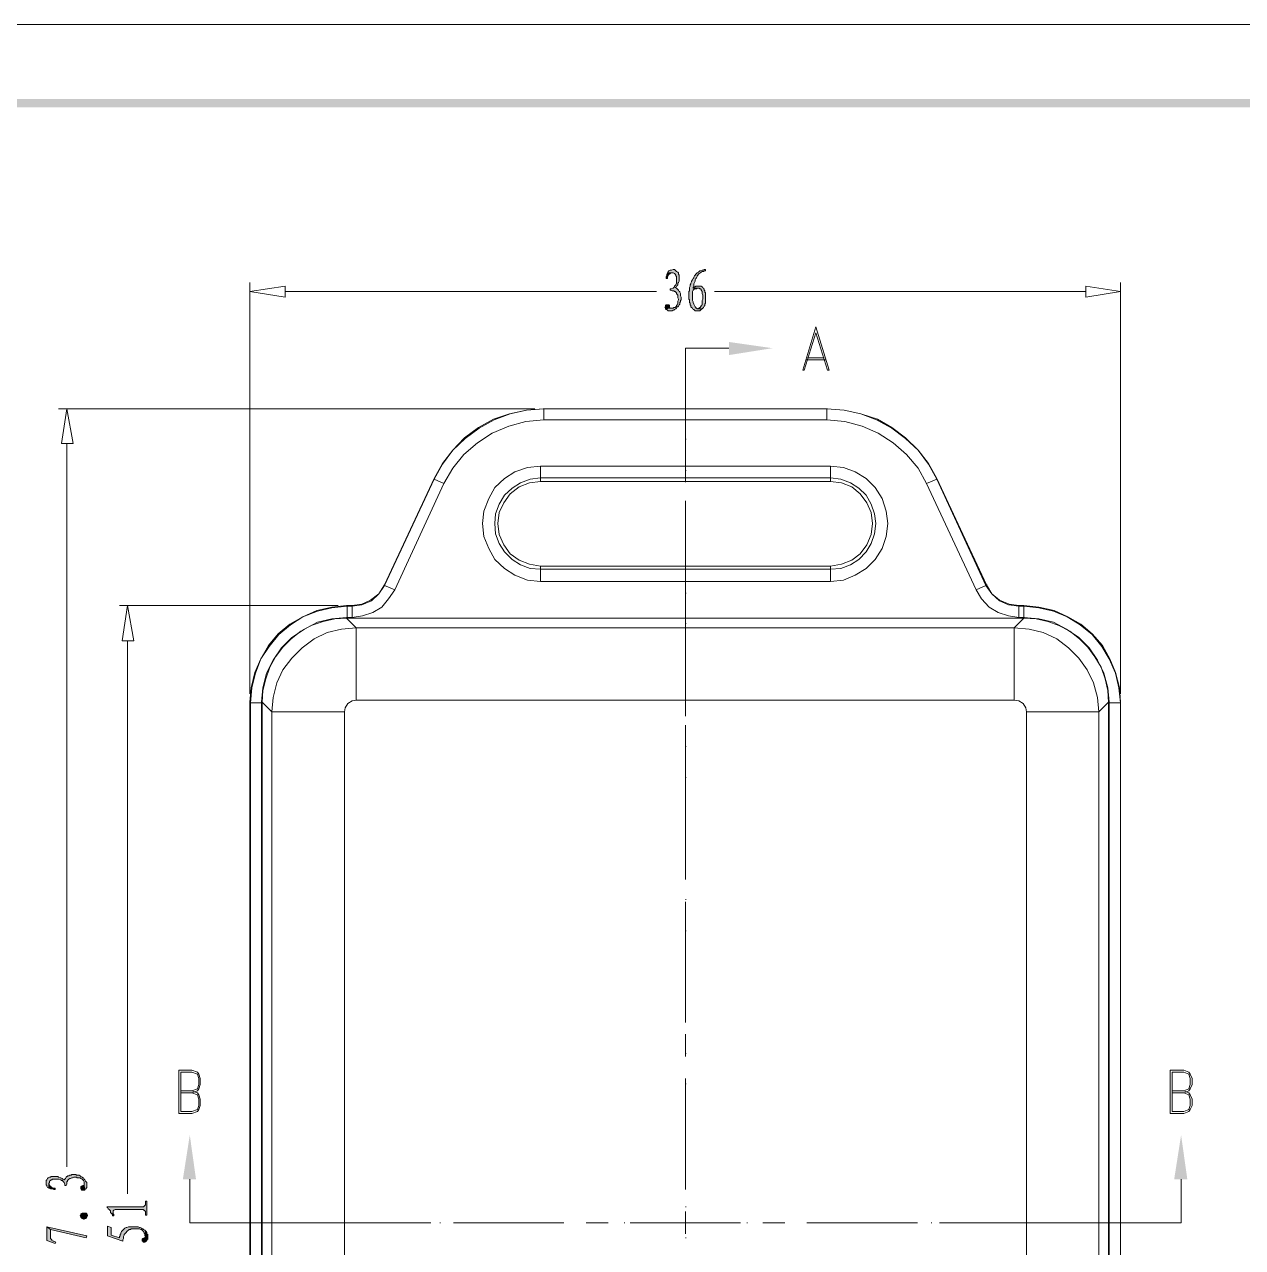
# Model space of a CAD drawing. Header units: millimetres. Extents: x 0 to 282, y 0 to 196.
# Drawn here: x 54.3 to 129, y 120.7 to 195.7 of the extents above; entities that cross this region are included whole.
import ezdxf

# ---------------------------------------------------------------- set-up
doc = ezdxf.new("R2010")
doc.units = ezdxf.units.MM

msp = doc.modelspace()

# ---------------------------------------------------------------- hatches: boundary and pattern name
h = msp.add_hatch(color=0)
h.dxf.hatch_style = 2
h.paths.add_polyline_path([(4.572, 191.134894), (5.08, 190.626894), (277.071561, 191.134894)])
h = msp.add_hatch(color=0)
h.dxf.hatch_style = 2
h.paths.add_polyline_path([(5.08, 190.626894), (277.071561, 191.134894), (276.563561, 190.626894)])
h = msp.add_hatch(color=42)
h.dxf.hatch_style = 2
h.paths.add_polyline_path([(94.106894, 180.678561), (94.022228, 180.636227), (93.979894, 180.636227), (93.937561, 180.636227), (93.852894, 180.593894), (93.810561, 180.551561), (93.768227, 180.466894), (94.064561, 180.466894), (94.106894, 180.466894), (94.191561, 180.424561), (94.233894, 180.382228), (94.276227, 180.339894), (94.276227, 180.297561), (94.318561, 180.255227), (94.318561, 180.170561), (94.318561, 180.128227), (94.318561, 180.043561), (94.318561, 179.958894), (94.318561, 179.916561), (94.318561, 179.831894), (94.276227, 179.747228), (94.233894, 179.704894), (94.191561, 179.662561), (94.191561, 179.620228), (94.149227, 179.577894), (94.106894, 179.535561), (94.022228, 179.493227), (93.979894, 179.493227), (93.937561, 179.493227), (93.937561, 179.408561), (93.979894, 179.408561), (94.064561, 179.366227), (94.149227, 179.366227), (94.191561, 179.323894), (94.233894, 179.323894), (94.276227, 179.281561), (94.318561, 179.239227), (94.318561, 179.196894), (94.360894, 179.154561), (94.403227, 179.112227), (94.403227, 179.027561), (94.403227, 178.942894), (94.445561, 178.858227), (94.445561, 178.815894), (94.403227, 178.731227), (94.403227, 178.646561), (94.403227, 178.604227), (94.360894, 178.519561), (94.318561, 178.477227), (94.318561, 178.434894), (94.276227, 178.392561), (94.233894, 178.350227), (94.149227, 178.350227), (94.106894, 178.307894), (94.022228, 178.307894), (93.937561, 178.307894), (93.641227, 178.265561), (93.683561, 178.223227), (93.725894, 178.223227), (93.768227, 178.180894), (93.810561, 178.138561), (93.895227, 178.138561), (93.979894, 178.138561), (94.064561, 178.138561), (94.106894, 178.180894), (94.149227, 178.180894), (94.191561, 178.223227), (94.276227, 178.265561), (94.318561, 178.307894), (94.360894, 178.392561), (94.403227, 178.392561), (94.445561, 178.434894), (94.487894, 178.519561), (94.530227, 178.561894), (94.530227, 178.646561), (94.572561, 178.688894), (94.572561, 178.773561), (94.614894, 178.815894), (94.614894, 178.900561), (94.614894, 178.985227), (94.572561, 179.069894), (94.572561, 179.154561), (94.572561, 179.196894), (94.530227, 179.281561), (94.530227, 179.323894), (94.487894, 179.323894), (94.445561, 179.408561), (94.403227, 179.450894), (94.360894, 179.493227), (94.318561, 179.535561), (94.233894, 179.577894), (94.318561, 179.620228), (94.360894, 179.704894), (94.403227, 179.747228), (94.403227, 179.831894), (94.445561, 179.874227), (94.487894, 179.958894), (94.487894, 180.001227), (94.487894, 180.085894), (94.487894, 180.128227), (94.487894, 180.170561), (94.487894, 180.255227), (94.487894, 180.339894), (94.445561, 180.382228), (94.445561, 180.466894), (94.403227, 180.509227), (94.318561, 180.551561), (94.276227, 180.593894), (94.233894, 180.636227), (94.191561, 180.678561), (94.149227, 180.678561)])
h = msp.add_hatch(color=42)
h.dxf.hatch_style = 2
h.paths.add_polyline_path([(93.768227, 180.466894), (93.725894, 180.382228), (93.725894, 180.339894), (93.683561, 180.255227), (93.683561, 180.212894), (93.683561, 180.128227), (93.768227, 180.128227), (93.768227, 180.212894), (93.810561, 180.297561), (93.810561, 180.339894), (93.852894, 180.382228), (93.895227, 180.382228), (93.937561, 180.424561), (93.979894, 180.466894), (94.064561, 180.466894)])
h = msp.add_hatch(color=42)
h.dxf.hatch_style = 2
h.paths.add_polyline_path([(96.096561, 180.678561), (96.054227, 180.678561), (96.011894, 180.678561), (95.927227, 180.636227), (95.884894, 180.636227), (95.800227, 180.593894), (95.757894, 180.593894), (95.715561, 180.551561), (95.673227, 180.509227), (95.588561, 180.466894), (95.546227, 180.424561), (95.503894, 180.382228), (95.461561, 180.339894), (95.419227, 180.297561), (95.376894, 180.212894), (95.376894, 180.170561), (95.334561, 180.128227), (95.292227, 180.043561), (95.249894, 179.958894), (95.249894, 179.916561), (95.207561, 179.831894), (95.207561, 179.789561), (95.165228, 179.747228), (95.165228, 179.662561), (95.122894, 179.577894), (95.122894, 179.535561), (95.122894, 179.450894), (95.122894, 179.366227), (95.080561, 179.323894), (95.080561, 179.239227), (95.080561, 179.154561), (95.080561, 179.069894), (95.080561, 179.027561), (95.080561, 178.942894), (95.080561, 178.858227), (95.122894, 178.815894), (95.122894, 178.731227), (95.122894, 178.646561), (95.165228, 178.604227), (95.165228, 178.519561), (95.207561, 178.477227), (95.207561, 178.392561), (95.249894, 178.350227), (95.292227, 178.307894), (95.334561, 178.223227), (95.376894, 178.223227), (95.419227, 178.180894), (95.461561, 178.138561), (95.546227, 178.138561), (95.588561, 178.138561), (95.630894, 178.138561), (95.673227, 178.138561), (95.757894, 178.138561), (95.800227, 178.180894), (95.842561, 178.223227), (95.884894, 178.265561), (95.588561, 178.265561), (95.546227, 178.307894), (95.503894, 178.307894), (95.503894, 178.350227), (95.461561, 178.392561), (95.419227, 178.477227), (95.376894, 178.561894), (95.334561, 178.646561), (95.334561, 178.688894), (95.292227, 178.773561), (95.292227, 178.815894), (95.292227, 178.900561), (95.292227, 178.985227), (95.292227, 179.027561), (95.292227, 179.112227), (95.292227, 179.196894), (95.292227, 179.239227), (95.292227, 179.281561), (95.292227, 179.323894), (95.334561, 179.408561), (95.376894, 179.450894), (95.419227, 179.493227), (95.461561, 179.493227), (95.546227, 179.493227), (95.588561, 179.535561), (95.673227, 179.535561), (95.334561, 179.535561), (95.334561, 179.577894), (95.376894, 179.620228), (95.376894, 179.704894), (95.376894, 179.789561), (95.419227, 179.874227), (95.461561, 179.958894), (95.461561, 180.043561), (95.503894, 180.128227), (95.546227, 180.170561), (95.588561, 180.255227), (95.588561, 180.297561), (95.630894, 180.339894), (95.673227, 180.382228), (95.715561, 180.424561), (95.800227, 180.466894), (95.842561, 180.509227), (95.884894, 180.551561), (95.969561, 180.551561), (96.011894, 180.593894), (96.096561, 180.593894)])
h = msp.add_hatch(color=42)
h.dxf.hatch_style = 2
h.paths.add_polyline_path([(95.715561, 179.662561), (95.630894, 179.662561), (95.588561, 179.662561), (95.503894, 179.662561), (95.461561, 179.620228), (95.419227, 179.620228), (95.376894, 179.577894), (95.334561, 179.535561), (95.673227, 179.535561), (95.715561, 179.535561), (95.757894, 179.493227), (95.800227, 179.493227), (95.842561, 179.450894), (95.842561, 179.408561), (95.884894, 179.323894), (95.884894, 179.281561), (95.884894, 179.196894), (95.927227, 179.112227), (95.927227, 178.985227), (95.927227, 178.858227), (95.884894, 178.773561), (95.884894, 178.688894), (95.884894, 178.604227), (95.884894, 178.519561), (95.842561, 178.477227), (95.842561, 178.434894), (95.800227, 178.392561), (95.800227, 178.350227), (95.757894, 178.350227), (95.715561, 178.307894), (95.673227, 178.307894), (95.588561, 178.265561), (95.884894, 178.265561), (95.927227, 178.307894), (95.969561, 178.350227), (96.011894, 178.434894), (96.054227, 178.477227), (96.054227, 178.561894), (96.096561, 178.604227), (96.096561, 178.688894), (96.096561, 178.773561), (96.096561, 178.858227), (96.096561, 178.942894), (96.096561, 178.985227), (96.096561, 179.069894), (96.096561, 179.154561), (96.096561, 179.239227), (96.054227, 179.281561), (96.054227, 179.366227), (96.011894, 179.408561), (96.011894, 179.493227), (95.969561, 179.493227), (95.927227, 179.577894), (95.884894, 179.620228), (95.842561, 179.662561), (95.800227, 179.662561)])
h = msp.add_hatch(color=42)
h.dxf.hatch_style = 2
h.paths.add_polyline_path([(93.768227, 178.519561), (93.683561, 178.519561), (93.641227, 178.477227), (93.641227, 178.434894), (93.598894, 178.350227), (93.641227, 178.350227), (93.641227, 178.265561), (93.937561, 178.307894), (93.895227, 178.392561), (93.895227, 178.477227), (93.852894, 178.519561), (93.810561, 178.519561)])
h = msp.add_hatch(color=2)
h.dxf.hatch_style = 2
h.paths.add_polyline_path([(97.535894, 176.233561), (100.202894, 175.852561), (97.535894, 175.429228)])
h = msp.add_hatch(color=2)
h.dxf.hatch_style = 2
h.paths.add_polyline_path([(64.050227, 124.883227), (64.473561, 127.592561), (64.854561, 124.883227)])
h = msp.add_hatch(color=2)
h.dxf.hatch_style = 2
h.paths.add_polyline_path([(124.840894, 124.883227), (125.264228, 127.592561), (125.645227, 124.883227)])
h = msp.add_hatch(color=42)
h.dxf.hatch_style = 2
h.paths.add_polyline_path([(55.668227, 124.671561), (55.668227, 124.629227), (55.668227, 124.544561), (55.710561, 124.502227), (55.710561, 124.459894), (55.752894, 124.375227), (55.837561, 124.332894), (55.837561, 124.629227), (55.879894, 124.671561), (55.879894, 124.756227), (55.922227, 124.798561), (55.964561, 124.840894), (56.006894, 124.840894), (56.049227, 124.883227), (56.133894, 124.883227), (56.218561, 124.883227), (56.303227, 124.883227), (56.345561, 124.883227), (56.430227, 124.883227), (56.472561, 124.883227), (56.557227, 124.840894), (56.599561, 124.798561), (56.684227, 124.798561), (56.684227, 124.756227), (56.726561, 124.713894), (56.768894, 124.671561), (56.811227, 124.586894), (56.811227, 124.544561), (56.811227, 124.502227), (56.895894, 124.502227), (56.938227, 124.586894), (56.938227, 124.629227), (56.938227, 124.713894), (56.980561, 124.756227), (56.980561, 124.798561), (57.022894, 124.840894), (57.065227, 124.883227), (57.107561, 124.925561), (57.149894, 124.925561), (57.234561, 124.967894), (57.276894, 124.967894), (57.361561, 125.010227), (57.446227, 125.010227), (57.530894, 125.010227), (57.573227, 124.967894), (57.657894, 124.967894), (57.742561, 124.967894), (57.784894, 124.925561), (57.869561, 124.883227), (57.911894, 124.840894), (57.954227, 124.798561), (57.996561, 124.713894), (57.996561, 124.671561), (57.996561, 124.586894), (57.996561, 124.502227), (58.038894, 124.205894), (58.081227, 124.290561), (58.123561, 124.290561), (58.123561, 124.332894), (58.165894, 124.375227), (58.165894, 124.459894), (58.165894, 124.544561), (58.165894, 124.586894), (58.165894, 124.629227), (58.165894, 124.671561), (58.123561, 124.713894), (58.081227, 124.756227), (58.038894, 124.840894), (57.996561, 124.883227), (57.954227, 124.967894), (57.911894, 124.967894), (57.869561, 125.010227), (57.784894, 125.052561), (57.742561, 125.094894), (57.700227, 125.137227), (57.615561, 125.137227), (57.530894, 125.137227), (57.488561, 125.179561), (57.403894, 125.179561), (57.319227, 125.179561), (57.234561, 125.179561), (57.192227, 125.137227), (57.107561, 125.137227), (57.065227, 125.094894), (56.980561, 125.094894), (56.980561, 125.052561), (56.938227, 125.052561), (56.895894, 125.010227), (56.853561, 124.925561), (56.811227, 124.883227), (56.768894, 124.840894), (56.684227, 124.883227), (56.641894, 124.925561), (56.557227, 124.967894), (56.514894, 124.967894), (56.430227, 125.010227), (56.387894, 125.052561), (56.303227, 125.052561), (56.260894, 125.052561), (56.176227, 125.052561), (56.133894, 125.052561), (56.049227, 125.052561), (55.964561, 125.052561), (55.922227, 125.010227), (55.879894, 125.010227), (55.795227, 124.967894), (55.752894, 124.925561), (55.710561, 124.840894), (55.668227, 124.798561), (55.668227, 124.756227), (55.668227, 124.713894)])
h = msp.add_hatch(color=42)
h.dxf.hatch_style = 2
h.paths.add_polyline_path([(55.837561, 124.332894), (55.922227, 124.290561), (55.964561, 124.290561), (56.049227, 124.290561), (56.133894, 124.248227), (56.218561, 124.248227), (56.218561, 124.332894), (56.176227, 124.332894), (56.091561, 124.332894), (56.006894, 124.375227), (55.964561, 124.417561), (55.922227, 124.417561), (55.922227, 124.459894), (55.879894, 124.502227), (55.879894, 124.544561), (55.837561, 124.629227)])
h = msp.add_hatch(color=42)
h.dxf.hatch_style = 2
h.paths.add_polyline_path([(57.784894, 124.332894), (57.784894, 124.290561), (57.827227, 124.205894), (57.869561, 124.205894), (57.954227, 124.205894), (57.996561, 124.205894), (58.038894, 124.205894), (57.996561, 124.502227), (57.911894, 124.502227), (57.827227, 124.459894), (57.784894, 124.417561), (57.784894, 124.375227)])
h = msp.add_hatch(color=42)
h.dxf.hatch_style = 2
h.paths.add_polyline_path([(59.393561, 123.189894), (59.435894, 123.147561), (59.478227, 123.062894), (59.520561, 123.020561), (59.562894, 122.978227), (59.605227, 122.935894), (59.605227, 122.851227), (59.647561, 122.808894), (59.689894, 122.766561), (59.732227, 122.681894), (59.732227, 122.639561), (59.774561, 122.893561), (59.774561, 122.935894), (59.816894, 122.978227), (59.901561, 123.020561), (59.986227, 123.020561), (61.637227, 123.020561), (61.637227, 122.978227), (61.679561, 122.978227), (61.721894, 122.935894), (61.764227, 122.893561), (61.764227, 122.808894), (61.764227, 122.766561), (61.764227, 122.681894), (61.848894, 122.681894), (61.848894, 123.528561), (61.764227, 123.528561), (61.764227, 123.443894), (61.764227, 123.401561), (61.764227, 123.316894), (61.721894, 123.274561), (61.679561, 123.232227), (61.637227, 123.189894), (61.594894, 123.189894)])
h = msp.add_hatch(color=42)
h.dxf.hatch_style = 2
h.paths.add_polyline_path([(58.165894, 122.724227), (58.208227, 122.681894), (58.208227, 122.639561), (58.165894, 122.554894), (58.123561, 122.470227), (58.081227, 122.470227), (57.996561, 122.427894), (57.954227, 122.427894), (57.869561, 122.470227), (57.827227, 122.512561), (57.784894, 122.554894), (57.742561, 122.639561), (57.784894, 122.681894), (57.784894, 122.724227), (57.784894, 122.766561), (57.869561, 122.808894), (57.911894, 122.808894), (57.954227, 122.808894), (58.038894, 122.808894), (58.123561, 122.808894), (58.165894, 122.766561)])
h = msp.add_hatch(color=42)
h.dxf.hatch_style = 2
h.paths.add_polyline_path([(59.732227, 122.639561), (59.816894, 122.639561), (59.816894, 122.724227), (59.774561, 122.766561), (59.774561, 122.851227), (59.774561, 122.893561)])
h = msp.add_hatch(color=42)
h.dxf.hatch_style = 2
h.paths.add_polyline_path([(55.710561, 121.962227), (55.710561, 121.115561), (56.218561, 120.946227), (56.260894, 121.030894), (56.133894, 121.073227), (56.091561, 121.073227), (56.006894, 121.115561), (56.006894, 121.157894), (55.964561, 121.200227), (55.922227, 121.242561), (55.922227, 121.327227), (55.922227, 121.792894)])
h = msp.add_hatch(color=42)
h.dxf.hatch_style = 2
h.paths.add_polyline_path([(55.710561, 121.962227), (55.922227, 121.792894), (58.123561, 121.284894), (58.165894, 121.411894)])
h = msp.add_hatch(color=42)
h.dxf.hatch_style = 2
h.paths.add_polyline_path([(59.435894, 122.004561), (59.435894, 121.411894), (60.367227, 121.073227), (60.367227, 121.115561), (60.367227, 121.157894), (60.409561, 121.242561), (60.409561, 121.327227), (60.409561, 121.369561), (60.451894, 121.454227), (60.451894, 121.496561), (60.494227, 121.538894), (60.536561, 121.581227), (60.578894, 121.623561), (60.621227, 121.665894), (60.663561, 121.708227), (60.705894, 121.750561), (60.748227, 121.792894), (60.832894, 121.792894), (60.875227, 121.835228), (60.959894, 121.835228), (61.044561, 121.835228), (61.129227, 121.835228), (61.171561, 121.835228), (61.256227, 121.835228), (61.340894, 121.835228), (61.383227, 121.835228), (61.467894, 121.792894), (61.510227, 121.792894), (61.552561, 121.750561), (61.594894, 121.708227), (61.637227, 121.665894), (61.679561, 121.623561), (61.679561, 121.581227), (61.721894, 121.538894), (61.721894, 121.454227), (61.721894, 121.411894), (61.764227, 121.327227), (61.764227, 121.708227), (61.721894, 121.750561), (61.637227, 121.792894), (61.594894, 121.835228), (61.552561, 121.835228), (61.510227, 121.877561), (61.425561, 121.919894), (61.383227, 121.919894), (61.298561, 121.962227), (61.213894, 121.962227), (61.171561, 121.962227), (61.086894, 121.962227), (61.002227, 121.962227), (60.917561, 121.962227), (60.832894, 121.962227), (60.748227, 121.962227), (60.705894, 121.962227), (60.621227, 121.919894), (60.578894, 121.919894), (60.494227, 121.877561), (60.451894, 121.835228), (60.409561, 121.792894), (60.367227, 121.750561), (60.324894, 121.708227), (60.282561, 121.665894), (60.240227, 121.581227), (60.240227, 121.538894), (60.197894, 121.496561), (60.197894, 121.411894), (60.155561, 121.369561), (60.155561, 121.284894), (59.647561, 121.454227), (59.647561, 121.919894)])
h = msp.add_hatch(color=42)
h.dxf.hatch_style = 2
h.paths.add_polyline_path([(61.552561, 121.157894), (61.552561, 121.073227), (61.594894, 121.073227), (61.637227, 121.030894), (61.721894, 121.030894), (61.806561, 121.073227), (61.848894, 121.115561), (61.848894, 121.157894), (61.891227, 121.200227), (61.891227, 121.242561), (61.891227, 121.327227), (61.891227, 121.411894), (61.891227, 121.454227), (61.891227, 121.496561), (61.848894, 121.538894), (61.848894, 121.623561), (61.806561, 121.665894), (61.764227, 121.708227), (61.764227, 121.327227), (61.679561, 121.284894), (61.594894, 121.242561), (61.552561, 121.200227)])

# ---------------------------------------------------------------- linework, layer by layer
at = {"color": 0, "lineweight": 0}
msp.add_lwpolyline([(0, 0), (281.643667, 0), (281.643667, 195.707), (0, 195.707)], close=True, dxfattribs=at)
at = {"color": 42, "lineweight": 0}
for points in [[(94.106894, 180.678561), (94.022228, 180.636227), (93.979894, 180.636227), (93.937561, 180.636227), (93.852894, 180.593894), (93.810561, 180.551561), (93.768227, 180.466894), (94.064561, 180.466894), (94.106894, 180.466894), (94.191561, 180.424561), (94.233894, 180.382228), (94.276227, 180.339894), (94.276227, 180.297561), (94.318561, 180.255227), (94.318561, 180.170561), (94.318561, 180.128227), (94.318561, 180.043561), (94.318561, 179.958894), (94.318561, 179.916561), (94.318561, 179.831894), (94.276227, 179.747228), (94.233894, 179.704894), (94.191561, 179.662561), (94.191561, 179.620228), (94.149227, 179.577894), (94.106894, 179.535561), (94.022228, 179.493227), (93.979894, 179.493227), (93.937561, 179.493227), (93.937561, 179.408561), (93.979894, 179.408561), (94.064561, 179.366227), (94.149227, 179.366227), (94.191561, 179.323894), (94.233894, 179.323894), (94.276227, 179.281561), (94.318561, 179.239227), (94.318561, 179.196894), (94.360894, 179.154561), (94.403227, 179.112227), (94.403227, 179.027561), (94.403227, 178.942894), (94.445561, 178.858227), (94.445561, 178.815894), (94.403227, 178.731227), (94.403227, 178.646561), (94.403227, 178.604227), (94.360894, 178.519561), (94.318561, 178.477227), (94.318561, 178.434894), (94.276227, 178.392561), (94.233894, 178.350227), (94.149227, 178.350227), (94.106894, 178.307894), (94.022228, 178.307894), (93.937561, 178.307894), (93.641227, 178.265561), (93.683561, 178.223227), (93.725894, 178.223227), (93.768227, 178.180894), (93.810561, 178.138561), (93.895227, 178.138561), (93.979894, 178.138561), (94.064561, 178.138561), (94.106894, 178.180894), (94.149227, 178.180894), (94.191561, 178.223227), (94.276227, 178.265561), (94.318561, 178.307894), (94.360894, 178.392561), (94.403227, 178.392561), (94.445561, 178.434894), (94.487894, 178.519561), (94.530227, 178.561894), (94.530227, 178.646561), (94.572561, 178.688894), (94.572561, 178.773561), (94.614894, 178.815894), (94.614894, 178.900561), (94.614894, 178.985227), (94.572561, 179.069894), (94.572561, 179.154561), (94.572561, 179.196894), (94.530227, 179.281561), (94.530227, 179.323894), (94.487894, 179.323894), (94.445561, 179.408561), (94.403227, 179.450894), (94.360894, 179.493227), (94.318561, 179.535561), (94.233894, 179.577894), (94.318561, 179.620228), (94.360894, 179.704894), (94.403227, 179.747228), (94.403227, 179.831894), (94.445561, 179.874227), (94.487894, 179.958894), (94.487894, 180.001227), (94.487894, 180.085894), (94.487894, 180.128227), (94.487894, 180.170561), (94.487894, 180.255227), (94.487894, 180.339894), (94.445561, 180.382228), (94.445561, 180.466894), (94.403227, 180.509227), (94.318561, 180.551561), (94.276227, 180.593894), (94.233894, 180.636227), (94.191561, 180.678561), (94.149227, 180.678561)], [(93.768227, 180.466894), (93.725894, 180.382228), (93.725894, 180.339894), (93.683561, 180.255227), (93.683561, 180.212894), (93.683561, 180.128227), (93.768227, 180.128227), (93.768227, 180.212894), (93.810561, 180.297561), (93.810561, 180.339894), (93.852894, 180.382228), (93.895227, 180.382228), (93.937561, 180.424561), (93.979894, 180.466894), (94.064561, 180.466894)], [(96.096561, 180.678561), (96.054227, 180.678561), (96.011894, 180.678561), (95.927227, 180.636227), (95.884894, 180.636227), (95.800227, 180.593894), (95.757894, 180.593894), (95.715561, 180.551561), (95.673227, 180.509227), (95.588561, 180.466894), (95.546227, 180.424561), (95.503894, 180.382228), (95.461561, 180.339894), (95.419227, 180.297561), (95.376894, 180.212894), (95.376894, 180.170561), (95.334561, 180.128227), (95.292227, 180.043561), (95.249894, 179.958894), (95.249894, 179.916561), (95.207561, 179.831894), (95.207561, 179.789561), (95.165228, 179.747228), (95.165228, 179.662561), (95.122894, 179.577894), (95.122894, 179.535561), (95.122894, 179.450894), (95.122894, 179.366227), (95.080561, 179.323894), (95.080561, 179.239227), (95.080561, 179.154561), (95.080561, 179.069894), (95.080561, 179.027561), (95.080561, 178.942894), (95.080561, 178.858227), (95.122894, 178.815894), (95.122894, 178.731227), (95.122894, 178.646561), (95.165228, 178.604227), (95.165228, 178.519561), (95.207561, 178.477227), (95.207561, 178.392561), (95.249894, 178.350227), (95.292227, 178.307894), (95.334561, 178.223227), (95.376894, 178.223227), (95.419227, 178.180894), (95.461561, 178.138561), (95.546227, 178.138561), (95.588561, 178.138561), (95.630894, 178.138561), (95.673227, 178.138561), (95.757894, 178.138561), (95.800227, 178.180894), (95.842561, 178.223227), (95.884894, 178.265561), (95.588561, 178.265561), (95.546227, 178.307894), (95.503894, 178.307894), (95.503894, 178.350227), (95.461561, 178.392561), (95.419227, 178.477227), (95.376894, 178.561894), (95.334561, 178.646561), (95.334561, 178.688894), (95.292227, 178.773561), (95.292227, 178.815894), (95.292227, 178.900561), (95.292227, 178.985227), (95.292227, 179.027561), (95.292227, 179.112227), (95.292227, 179.196894), (95.292227, 179.239227), (95.292227, 179.281561), (95.292227, 179.323894), (95.334561, 179.408561), (95.376894, 179.450894), (95.419227, 179.493227), (95.461561, 179.493227), (95.546227, 179.493227), (95.588561, 179.535561), (95.673227, 179.535561), (95.334561, 179.535561), (95.334561, 179.577894), (95.376894, 179.620228), (95.376894, 179.704894), (95.376894, 179.789561), (95.419227, 179.874227), (95.461561, 179.958894), (95.461561, 180.043561), (95.503894, 180.128227), (95.546227, 180.170561), (95.588561, 180.255227), (95.588561, 180.297561), (95.630894, 180.339894), (95.673227, 180.382228), (95.715561, 180.424561), (95.800227, 180.466894), (95.842561, 180.509227), (95.884894, 180.551561), (95.969561, 180.551561), (96.011894, 180.593894), (96.096561, 180.593894)], [(95.715561, 179.662561), (95.630894, 179.662561), (95.588561, 179.662561), (95.503894, 179.662561), (95.461561, 179.620228), (95.419227, 179.620228), (95.376894, 179.577894), (95.334561, 179.535561), (95.673227, 179.535561), (95.715561, 179.535561), (95.757894, 179.493227), (95.800227, 179.493227), (95.842561, 179.450894), (95.842561, 179.408561), (95.884894, 179.323894), (95.884894, 179.281561), (95.884894, 179.196894), (95.927227, 179.112227), (95.927227, 178.985227), (95.927227, 178.858227), (95.884894, 178.773561), (95.884894, 178.688894), (95.884894, 178.604227), (95.884894, 178.519561), (95.842561, 178.477227), (95.842561, 178.434894), (95.800227, 178.392561), (95.800227, 178.350227), (95.757894, 178.350227), (95.715561, 178.307894), (95.673227, 178.307894), (95.588561, 178.265561), (95.884894, 178.265561), (95.927227, 178.307894), (95.969561, 178.350227), (96.011894, 178.434894), (96.054227, 178.477227), (96.054227, 178.561894), (96.096561, 178.604227), (96.096561, 178.688894), (96.096561, 178.773561), (96.096561, 178.858227), (96.096561, 178.942894), (96.096561, 178.985227), (96.096561, 179.069894), (96.096561, 179.154561), (96.096561, 179.239227), (96.054227, 179.281561), (96.054227, 179.366227), (96.011894, 179.408561), (96.011894, 179.493227), (95.969561, 179.493227), (95.927227, 179.577894), (95.884894, 179.620228), (95.842561, 179.662561), (95.800227, 179.662561)], [(93.768227, 178.519561), (93.683561, 178.519561), (93.641227, 178.477227), (93.641227, 178.434894), (93.598894, 178.350227), (93.641227, 178.350227), (93.641227, 178.265561), (93.937561, 178.307894), (93.895227, 178.392561), (93.895227, 178.477227), (93.852894, 178.519561), (93.810561, 178.519561)], [(55.668227, 124.671561), (55.668227, 124.629227), (55.668227, 124.544561), (55.710561, 124.502227), (55.710561, 124.459894), (55.752894, 124.375227), (55.837561, 124.332894), (55.837561, 124.629227), (55.879894, 124.671561), (55.879894, 124.756227), (55.922227, 124.798561), (55.964561, 124.840894), (56.006894, 124.840894), (56.049227, 124.883227), (56.133894, 124.883227), (56.218561, 124.883227), (56.303227, 124.883227), (56.345561, 124.883227), (56.430227, 124.883227), (56.472561, 124.883227), (56.557227, 124.840894), (56.599561, 124.798561), (56.684227, 124.798561), (56.684227, 124.756227), (56.726561, 124.713894), (56.768894, 124.671561), (56.811227, 124.586894), (56.811227, 124.544561), (56.811227, 124.502227), (56.895894, 124.502227), (56.938227, 124.586894), (56.938227, 124.629227), (56.938227, 124.713894), (56.980561, 124.756227), (56.980561, 124.798561), (57.022894, 124.840894), (57.065227, 124.883227), (57.107561, 124.925561), (57.149894, 124.925561), (57.234561, 124.967894), (57.276894, 124.967894), (57.361561, 125.010227), (57.446227, 125.010227), (57.530894, 125.010227), (57.573227, 124.967894), (57.657894, 124.967894), (57.742561, 124.967894), (57.784894, 124.925561), (57.869561, 124.883227), (57.911894, 124.840894), (57.954227, 124.798561), (57.996561, 124.713894), (57.996561, 124.671561), (57.996561, 124.586894), (57.996561, 124.502227), (58.038894, 124.205894), (58.081227, 124.290561), (58.123561, 124.290561), (58.123561, 124.332894), (58.165894, 124.375227), (58.165894, 124.459894), (58.165894, 124.544561), (58.165894, 124.586894), (58.165894, 124.629227), (58.165894, 124.671561), (58.123561, 124.713894), (58.081227, 124.756227), (58.038894, 124.840894), (57.996561, 124.883227), (57.954227, 124.967894), (57.911894, 124.967894), (57.869561, 125.010227), (57.784894, 125.052561), (57.742561, 125.094894), (57.700227, 125.137227), (57.615561, 125.137227), (57.530894, 125.137227), (57.488561, 125.179561), (57.403894, 125.179561), (57.319227, 125.179561), (57.234561, 125.179561), (57.192227, 125.137227), (57.107561, 125.137227), (57.065227, 125.094894), (56.980561, 125.094894), (56.980561, 125.052561), (56.938227, 125.052561), (56.895894, 125.010227), (56.853561, 124.925561), (56.811227, 124.883227), (56.768894, 124.840894), (56.684227, 124.883227), (56.641894, 124.925561), (56.557227, 124.967894), (56.514894, 124.967894), (56.430227, 125.010227), (56.387894, 125.052561), (56.303227, 125.052561), (56.260894, 125.052561), (56.176227, 125.052561), (56.133894, 125.052561), (56.049227, 125.052561), (55.964561, 125.052561), (55.922227, 125.010227), (55.879894, 125.010227), (55.795227, 124.967894), (55.752894, 124.925561), (55.710561, 124.840894), (55.668227, 124.798561), (55.668227, 124.756227), (55.668227, 124.713894)], [(55.837561, 124.332894), (55.922227, 124.290561), (55.964561, 124.290561), (56.049227, 124.290561), (56.133894, 124.248227), (56.218561, 124.248227), (56.218561, 124.332894), (56.176227, 124.332894), (56.091561, 124.332894), (56.006894, 124.375227), (55.964561, 124.417561), (55.922227, 124.417561), (55.922227, 124.459894), (55.879894, 124.502227), (55.879894, 124.544561), (55.837561, 124.629227)], [(57.784894, 124.332894), (57.784894, 124.290561), (57.827227, 124.205894), (57.869561, 124.205894), (57.954227, 124.205894), (57.996561, 124.205894), (58.038894, 124.205894), (57.996561, 124.502227), (57.911894, 124.502227), (57.827227, 124.459894), (57.784894, 124.417561), (57.784894, 124.375227)], [(59.393561, 123.189894), (59.435894, 123.147561), (59.478227, 123.062894), (59.520561, 123.020561), (59.562894, 122.978227), (59.605227, 122.935894), (59.605227, 122.851227), (59.647561, 122.808894), (59.689894, 122.766561), (59.732227, 122.681894), (59.732227, 122.639561), (59.774561, 122.893561), (59.774561, 122.935894), (59.816894, 122.978227), (59.901561, 123.020561), (59.986227, 123.020561), (61.637227, 123.020561), (61.637227, 122.978227), (61.679561, 122.978227), (61.721894, 122.935894), (61.764227, 122.893561), (61.764227, 122.808894), (61.764227, 122.766561), (61.764227, 122.681894), (61.848894, 122.681894), (61.848894, 123.528561), (61.764227, 123.528561), (61.764227, 123.443894), (61.764227, 123.401561), (61.764227, 123.316894), (61.721894, 123.274561), (61.679561, 123.232227), (61.637227, 123.189894), (61.594894, 123.189894)], [(58.165894, 122.724227), (58.208227, 122.681894), (58.208227, 122.639561), (58.165894, 122.554894), (58.123561, 122.470227), (58.081227, 122.470227), (57.996561, 122.427894), (57.954227, 122.427894), (57.869561, 122.470227), (57.827227, 122.512561), (57.784894, 122.554894), (57.742561, 122.639561), (57.784894, 122.681894), (57.784894, 122.724227), (57.784894, 122.766561), (57.869561, 122.808894), (57.911894, 122.808894), (57.954227, 122.808894), (58.038894, 122.808894), (58.123561, 122.808894), (58.165894, 122.766561)], [(59.732227, 122.639561), (59.816894, 122.639561), (59.816894, 122.724227), (59.774561, 122.766561), (59.774561, 122.851227), (59.774561, 122.893561)], [(55.710561, 121.962227), (55.710561, 121.115561), (56.218561, 120.946227), (56.260894, 121.030894), (56.133894, 121.073227), (56.091561, 121.073227), (56.006894, 121.115561), (56.006894, 121.157894), (55.964561, 121.200227), (55.922227, 121.242561), (55.922227, 121.327227), (55.922227, 121.792894)], [(55.710561, 121.962227), (55.922227, 121.792894), (58.123561, 121.284894), (58.165894, 121.411894)], [(59.435894, 122.004561), (59.435894, 121.411894), (60.367227, 121.073227), (60.367227, 121.115561), (60.367227, 121.157894), (60.409561, 121.242561), (60.409561, 121.327227), (60.409561, 121.369561), (60.451894, 121.454227), (60.451894, 121.496561), (60.494227, 121.538894), (60.536561, 121.581227), (60.578894, 121.623561), (60.621227, 121.665894), (60.663561, 121.708227), (60.705894, 121.750561), (60.748227, 121.792894), (60.832894, 121.792894), (60.875227, 121.835228), (60.959894, 121.835228), (61.044561, 121.835228), (61.129227, 121.835228), (61.171561, 121.835228), (61.256227, 121.835228), (61.340894, 121.835228), (61.383227, 121.835228), (61.467894, 121.792894), (61.510227, 121.792894), (61.552561, 121.750561), (61.594894, 121.708227), (61.637227, 121.665894), (61.679561, 121.623561), (61.679561, 121.581227), (61.721894, 121.538894), (61.721894, 121.454227), (61.721894, 121.411894), (61.764227, 121.327227), (61.764227, 121.708227), (61.721894, 121.750561), (61.637227, 121.792894), (61.594894, 121.835228), (61.552561, 121.835228), (61.510227, 121.877561), (61.425561, 121.919894), (61.383227, 121.919894), (61.298561, 121.962227), (61.213894, 121.962227), (61.171561, 121.962227), (61.086894, 121.962227), (61.002227, 121.962227), (60.917561, 121.962227), (60.832894, 121.962227), (60.748227, 121.962227), (60.705894, 121.962227), (60.621227, 121.919894), (60.578894, 121.919894), (60.494227, 121.877561), (60.451894, 121.835228), (60.409561, 121.792894), (60.367227, 121.750561), (60.324894, 121.708227), (60.282561, 121.665894), (60.240227, 121.581227), (60.240227, 121.538894), (60.197894, 121.496561), (60.197894, 121.411894), (60.155561, 121.369561), (60.155561, 121.284894), (59.647561, 121.454227), (59.647561, 121.919894)], [(61.552561, 121.157894), (61.552561, 121.073227), (61.594894, 121.073227), (61.637227, 121.030894), (61.721894, 121.030894), (61.806561, 121.073227), (61.848894, 121.115561), (61.848894, 121.157894), (61.891227, 121.200227), (61.891227, 121.242561), (61.891227, 121.327227), (61.891227, 121.411894), (61.891227, 121.454227), (61.891227, 121.496561), (61.848894, 121.538894), (61.848894, 121.623561), (61.806561, 121.665894), (61.764227, 121.708227), (61.764227, 121.327227), (61.679561, 121.284894), (61.594894, 121.242561), (61.552561, 121.200227)]]:
    msp.add_lwpolyline(points, close=True, dxfattribs=at)
at = {"color": 131, "lineweight": 0}
for points in [[(68.156561, 154.643561), (68.156561, 179.874227)], [(121.538894, 154.643561), (121.538894, 179.874227)], [(85.640227, 172.127228), (56.430227, 172.127228)], [(73.575227, 160.062227), (60.155561, 160.062227)]]:
    msp.add_lwpolyline(points, dxfattribs=at)
at = {"color": 3, "lineweight": 0}
for points in [[(70.315561, 178.985227), (68.156561, 179.323894), (70.315561, 179.662561)], [(119.422227, 179.662561), (121.538894, 179.323894), (119.422227, 178.985227)], [(56.599561, 170.010561), (56.938227, 172.127228), (57.319227, 170.010561)], [(60.324894, 157.903227), (60.663561, 160.062227), (61.044561, 157.903227)]]:
    msp.add_lwpolyline(points, close=True, dxfattribs=at)
for points in [[(70.315561, 179.323894), (93.090894, 179.323894)], [(119.422227, 179.323894), (96.646894, 179.323894)], [(56.938227, 170.010561), (56.938227, 125.645227)], [(60.663561, 157.903227), (60.663561, 123.994227)]]:
    msp.add_lwpolyline(points, dxfattribs=at)
at = {"color": 6, "lineweight": 0}
for points in [[(102.869894, 177.164894), (102.065561, 174.497894)], [(102.869894, 176.783894), (103.589561, 174.497894), (103.674228, 174.497894), (102.869894, 177.164894)], [(102.869894, 176.783894), (102.150227, 174.497894), (102.065561, 174.497894)], [(102.277227, 175.132894), (103.462561, 175.132894)], [(102.361894, 175.259894), (103.377894, 175.259894)], [(63.796227, 131.571894), (63.796227, 128.904894)], [(63.796227, 131.571894), (64.600561, 131.571894), (64.939228, 131.444894), (65.023894, 131.317894), (65.108561, 131.063894), (65.108561, 130.682894), (65.023894, 130.428894), (64.939228, 130.301894), (64.600561, 130.174894)], [(63.923227, 131.444894), (63.923227, 129.031894)], [(63.923227, 131.444894), (64.600561, 131.444894), (64.939228, 131.317894), (65.023894, 131.063894), (65.023894, 130.682894), (64.939228, 130.428894), (64.600561, 130.301894), (63.923227, 130.301894)], [(124.586894, 131.571894), (124.586894, 128.904894)], [(124.586894, 131.571894), (125.433561, 131.571894), (125.729894, 131.444894), (125.814561, 131.317894), (125.941561, 131.063894), (125.941561, 130.682894), (125.814561, 130.428894), (125.729894, 130.301894), (125.433561, 130.174894)], [(124.713894, 131.444894), (124.713894, 129.031894)], [(124.713894, 131.444894), (125.433561, 131.444894), (125.729894, 131.317894), (125.814561, 131.063894), (125.814561, 130.682894), (125.729894, 130.428894), (125.433561, 130.301894), (124.713894, 130.301894)], [(64.600561, 130.301894), (64.939228, 130.174894), (65.023894, 130.047894), (65.108561, 129.793894), (65.108561, 129.412894), (65.023894, 129.158894), (64.939228, 129.031894), (64.600561, 128.904894), (63.796227, 128.904894)], [(63.923227, 130.174894), (64.600561, 130.174894), (64.939228, 130.047894), (65.023894, 129.793894), (65.023894, 129.412894), (64.939228, 129.158894), (64.600561, 129.031894), (63.923227, 129.031894)], [(125.433561, 130.301894), (125.729894, 130.174894), (125.814561, 130.047894), (125.941561, 129.793894), (125.941561, 129.412894), (125.814561, 129.158894), (125.729894, 129.031894), (125.433561, 128.904894), (124.586894, 128.904894)], [(124.713894, 130.174894), (125.433561, 130.174894), (125.729894, 130.047894), (125.814561, 129.793894), (125.814561, 129.412894), (125.729894, 129.158894), (125.433561, 129.031894), (124.713894, 129.031894)]]:
    msp.add_lwpolyline(points, dxfattribs=at)
at = {"color": 2, "lineweight": 0}
for points in [[(94.868894, 175.852561), (97.535894, 175.852561)], [(94.868894, 175.852561), (94.868894, 172.127228)], [(94.868894, 170.264561), (94.911227, 170.264561)], [(94.868894, 168.359561), (94.911227, 168.359561)], [(94.868894, 166.496894), (94.868894, 162.729227)], [(94.868894, 160.824227), (94.911227, 160.824227)], [(94.868894, 158.961561), (94.911227, 158.961561)], [(94.868894, 157.056561), (94.868894, 153.288894)], [(94.868894, 151.426227), (94.911227, 151.426227)], [(94.868894, 149.521227), (94.911227, 149.521227)], [(94.868894, 147.658561), (94.868894, 143.890894)], [(94.868894, 142.028227), (94.911227, 142.028227)], [(94.868894, 140.123227), (94.911227, 140.123227)], [(94.868894, 138.260561), (94.868894, 134.492894)], [(94.868894, 132.587894), (94.911227, 132.587894)], [(94.868894, 130.725227), (94.911227, 130.725227)], [(94.868894, 128.820227), (94.868894, 125.052561)], [(64.473561, 122.216227), (64.473561, 124.883227)], [(125.264228, 122.216227), (125.264228, 124.883227)], [(94.868894, 123.189894), (94.911227, 123.189894)], [(64.473561, 122.216227), (68.495227, 122.216227)], [(70.400227, 122.216227), (70.442561, 122.216227)], [(72.262894, 122.216227), (72.305228, 122.216227)], [(74.125561, 122.216227), (77.893227, 122.216227)], [(79.798227, 122.216227), (79.840561, 122.216227)], [(81.660894, 122.216227), (81.703227, 122.216227)], [(83.565894, 122.216227), (87.333561, 122.216227)], [(89.196227, 122.216227), (89.238561, 122.216227)], [(91.101227, 122.216227), (91.143561, 122.216227)], [(92.963894, 122.216227), (96.731561, 122.216227)], [(98.636561, 122.216227), (98.678894, 122.216227)], [(100.499228, 122.216227), (100.541561, 122.216227)], [(102.404227, 122.216227), (106.171894, 122.216227)], [(108.034561, 122.216227), (108.076894, 122.216227)], [(109.939561, 122.216227), (109.981894, 122.216227)], [(111.802227, 122.216227), (115.569894, 122.216227)], [(117.474894, 122.216227), (117.517227, 122.216227)], [(119.337561, 122.216227), (119.379894, 122.216227)], [(121.242561, 122.216227), (125.264228, 122.216227)], [(94.868894, 121.284894), (94.911227, 121.284894)]]:
    msp.add_lwpolyline(points, dxfattribs=at)
at = {"color": 0, "lineweight": 0}
for points in [[(86.190561, 172.127228), (85.132227, 172.042561), (84.116227, 171.830894), (83.142561, 171.449894), (82.211227, 170.941894), (81.364561, 170.306894), (80.602561, 169.587227), (79.967561, 168.740561), (79.459561, 167.809227)], [(86.148227, 172.127228), (85.132227, 172.042561), (84.073894, 171.830894), (83.100227, 171.492227), (82.168894, 170.984227), (81.322227, 170.349227), (80.602561, 169.587227), (79.967561, 168.782894), (79.459561, 167.851561)], [(86.148227, 172.127228), (103.547227, 172.127228), (86.190561, 172.127228)], [(86.148227, 172.127228), (86.190561, 172.127228)], [(86.190561, 171.449894), (86.190561, 172.127228)], [(110.278227, 167.809227), (109.770227, 168.740561), (109.135227, 169.587227), (108.373228, 170.306894), (107.526561, 170.941894), (106.595227, 171.449894), (105.621561, 171.830894), (104.605561, 172.042561), (103.547227, 172.127228)], [(110.278227, 167.851561), (109.770227, 168.782894), (109.135227, 169.587227), (108.373228, 170.349227), (107.526561, 170.984227), (106.637561, 171.492227), (105.621561, 171.830894), (104.605561, 172.042561), (103.547227, 172.127228)], [(103.547227, 172.127228), (103.589561, 172.127228)], [(103.547227, 171.449894), (103.547227, 172.127228)], [(86.190561, 171.449894), (85.089894, 171.365227), (84.031561, 171.068894), (83.015561, 170.645561), (82.126561, 170.052894), (81.279894, 169.333227), (80.602561, 168.486561), (80.052227, 167.555227)], [(103.547227, 171.449894), (86.190561, 171.449894)], [(109.643227, 167.555227), (109.135227, 168.486561), (108.415561, 169.333227), (107.611227, 170.052894), (106.679894, 170.645561), (105.706228, 171.068894), (104.647894, 171.365227), (103.547227, 171.449894)], [(85.978894, 168.613561), (85.174561, 168.528894), (84.412561, 168.274894), (83.777561, 167.851561), (83.184894, 167.301227), (82.803894, 166.623894), (82.507561, 165.861894), (82.422894, 165.099894), (82.507561, 164.295561), (82.803894, 163.575894), (83.184894, 162.898561), (83.777561, 162.348227), (84.412561, 161.924894), (85.174561, 161.628561), (85.978894, 161.543894)], [(85.978894, 168.613561), (103.758894, 168.613561)], [(85.978894, 168.613561), (85.978894, 167.682227)], [(103.758894, 161.543894), (104.563228, 161.628561), (105.282894, 161.924894), (105.960227, 162.348227), (106.510561, 162.898561), (106.933894, 163.575894), (107.187894, 164.295561), (107.272561, 165.099894), (107.187894, 165.861894), (106.933894, 166.623894), (106.510561, 167.301227), (105.960227, 167.851561), (105.282894, 168.274894), (104.563228, 168.528894), (103.758894, 168.613561)], [(103.758894, 168.613561), (103.758894, 167.682227)], [(76.411561, 161.332227), (79.459561, 167.851561)], [(79.459561, 167.809227), (76.411561, 161.289894)], [(80.052227, 167.555227), (77.046561, 161.035894)], [(79.459561, 167.851561), (79.459561, 167.809227)], [(80.052227, 167.555227), (79.459561, 167.809227)], [(85.978894, 167.893894), (85.343894, 167.809227), (84.751227, 167.597561), (84.243227, 167.258894), (83.777561, 166.835561), (83.438894, 166.285227), (83.227227, 165.692561), (83.184894, 165.099894), (83.227227, 164.464894), (83.438894, 163.872227), (83.777561, 163.364227), (84.243227, 162.898561), (84.751227, 162.559894), (85.343894, 162.348227), (85.978894, 162.305894)], [(85.978894, 167.682227), (85.301561, 167.597561), (84.666561, 167.343561), (84.116227, 166.920227), (83.735227, 166.369894), (83.438894, 165.777227), (83.354227, 165.099894), (83.438894, 164.422561), (83.735227, 163.787561), (84.116227, 163.237227), (84.666561, 162.856227), (85.301561, 162.602227), (85.978894, 162.475227)], [(85.978894, 167.893894), (103.758894, 167.893894)], [(103.758894, 167.682227), (85.978894, 167.682227)], [(103.758894, 162.305894), (104.393894, 162.348227), (104.986561, 162.559894), (105.494561, 162.898561), (105.960227, 163.364227), (106.256561, 163.872227), (106.468227, 164.464894), (106.552894, 165.099894), (106.468227, 165.692561), (106.256561, 166.285227), (105.960227, 166.835561), (105.494561, 167.258894), (104.986561, 167.597561), (104.393894, 167.809227), (103.758894, 167.893894)], [(103.758894, 162.475227), (104.436227, 162.602227), (105.071227, 162.856227), (105.579227, 163.237227), (106.002561, 163.787561), (106.256561, 164.422561), (106.341228, 165.099894), (106.256561, 165.777227), (106.002561, 166.369894), (105.579227, 166.920227), (105.071227, 167.343561), (104.436227, 167.597561), (103.758894, 167.682227)], [(109.643227, 167.555227), (110.278227, 167.809227)], [(112.691228, 161.035894), (109.643227, 167.555227)], [(110.278227, 167.851561), (113.326227, 161.332227)], [(110.278227, 167.809227), (110.278227, 167.851561)], [(113.283894, 161.289894), (110.278227, 167.809227)], [(85.978894, 162.475227), (103.758894, 162.475227)], [(85.978894, 161.543894), (85.978894, 162.475227)], [(103.758894, 162.305894), (85.978894, 162.305894)], [(103.758894, 161.543894), (103.758894, 162.475227)], [(74.421894, 160.062227), (75.014561, 160.146894), (75.564894, 160.400894), (76.072894, 160.781894), (76.411561, 161.332227)], [(74.421894, 160.019894), (75.014561, 160.104561), (75.607227, 160.358561), (76.072894, 160.781894), (76.411561, 161.289894)], [(76.411561, 161.332227), (76.453894, 161.332227)], [(76.411561, 161.289894), (76.411561, 161.332227)], [(77.046561, 161.035894), (76.411561, 161.289894)], [(103.758894, 161.543894), (85.978894, 161.543894)], [(112.691228, 161.035894), (113.283894, 161.289894)], [(113.283894, 161.289894), (113.326227, 161.332227)], [(113.283894, 161.289894), (113.664894, 160.781894), (114.130561, 160.358561), (114.680894, 160.104561), (115.315894, 160.019894)], [(113.326227, 161.332227), (113.368561, 161.332227)], [(113.326227, 161.332227), (113.664894, 160.781894), (114.130561, 160.400894), (114.723227, 160.146894), (115.315894, 160.062227)], [(74.421894, 159.342561), (75.056894, 159.427227), (75.691894, 159.638894), (76.242227, 159.977561), (76.665561, 160.485561), (77.046561, 161.035894)], [(112.691228, 161.035894), (113.029894, 160.485561), (113.495561, 159.977561), (114.045894, 159.638894), (114.680894, 159.427227), (115.315894, 159.342561)], [(74.083227, 160.062227), (73.194227, 159.977561), (72.262894, 159.765894), (71.416227, 159.384894), (70.611894, 158.919227), (69.892227, 158.326561), (69.299561, 157.606894), (68.833894, 156.802561), (68.452894, 155.955894), (68.241227, 155.024561), (68.156561, 154.135561)], [(74.125561, 160.019894), (73.194227, 159.935228), (72.305228, 159.723561), (71.416227, 159.384894), (70.654227, 158.876894), (69.934561, 158.284227), (69.341894, 157.564561), (68.833894, 156.802561), (68.495227, 155.913561), (68.283561, 155.024561), (68.198894, 154.093227)], [(74.083227, 160.062227), (74.379561, 160.062227)], [(74.125561, 160.019894), (74.083227, 160.062227)], [(74.421894, 160.019894), (74.125561, 160.019894)], [(74.125561, 159.342561), (74.125561, 160.019894)], [(74.379561, 160.062227), (74.421894, 160.062227)], [(74.421894, 160.019894), (74.379561, 160.062227)], [(74.421894, 159.342561), (74.421894, 160.019894)], [(115.315894, 160.062227), (115.358227, 160.062227)], [(115.315894, 160.062227), (115.612227, 160.062227)], [(115.315894, 160.019894), (115.315894, 160.062227)], [(115.612227, 160.019894), (115.315894, 160.019894)], [(115.315894, 159.342561), (115.315894, 160.019894)], [(121.538894, 154.135561), (121.496561, 155.024561), (121.242561, 155.955894), (120.903894, 156.802561), (120.438227, 157.606894), (119.803227, 158.326561), (119.125894, 158.919227), (118.321561, 159.384894), (117.474894, 159.765894), (116.543561, 159.977561), (115.612227, 160.062227)], [(115.612227, 160.062227), (115.612227, 160.019894)], [(121.538894, 154.093227), (121.454227, 155.024561), (121.242561, 155.913561), (120.861561, 156.802561), (120.395894, 157.564561), (119.803227, 158.284227), (119.083561, 158.876894), (118.279227, 159.384894), (117.432561, 159.723561), (116.543561, 159.935228), (115.612227, 160.019894)], [(115.612227, 159.342561), (115.612227, 160.019894)], [(74.125561, 159.342561), (74.083227, 159.342561), (73.194227, 159.257894), (72.305228, 159.046227), (71.500894, 158.622894), (70.738894, 158.114894), (70.103894, 157.479894), (69.595894, 156.717894), (69.172561, 155.913561), (68.960894, 155.024561), (68.876227, 154.135561)], [(74.083227, 159.300228), (73.363561, 159.257894), (72.643894, 159.088561), (71.924227, 158.834561), (71.289227, 158.495894), (70.696561, 158.030227), (70.188561, 157.522227), (69.722894, 156.929561), (69.384227, 156.294561), (69.130227, 155.574894), (68.960894, 154.855227), (68.918561, 154.135561)], [(115.612227, 159.300228), (74.083227, 159.300228)], [(74.675894, 158.707561), (74.083227, 159.300228)], [(74.421894, 159.342561), (74.125561, 159.342561)], [(115.019561, 158.707561), (115.612227, 159.300228)], [(115.612227, 159.342561), (115.315894, 159.342561)], [(115.612227, 159.342561), (115.654561, 159.342561)], [(120.861561, 154.135561), (120.776894, 155.024561), (120.522894, 155.913561), (120.141894, 156.717894), (119.633894, 157.479894), (118.998894, 158.114894), (118.236894, 158.622894), (117.432561, 159.046227), (116.543561, 159.257894), (115.612227, 159.342561)], [(120.819227, 154.135561), (120.776894, 154.855227), (120.607561, 155.574894), (120.353561, 156.294561), (119.972561, 156.929561), (119.549228, 157.522227), (119.041227, 158.030227), (118.448561, 158.495894), (117.771227, 158.834561), (117.093894, 159.088561), (116.374227, 159.257894), (115.612227, 159.300228)], [(74.675894, 158.707561), (73.786894, 158.622894), (72.897894, 158.411227), (72.093561, 158.030227), (71.373894, 157.479894), (70.738894, 156.844894), (70.188561, 156.125227), (69.807561, 155.320894), (69.595894, 154.431894), (69.511227, 153.542894)], [(115.019561, 158.707561), (74.675894, 158.707561)], [(74.675894, 154.262561), (74.675894, 158.707561)], [(120.226561, 153.542894), (120.141894, 154.431894), (119.887894, 155.320894), (119.506894, 156.125227), (118.998894, 156.844894), (118.363894, 157.479894), (117.644227, 158.030227), (116.797561, 158.411227), (115.950894, 158.622894), (115.019561, 158.707561)], [(115.019561, 154.262561), (115.019561, 158.707561)], [(68.156561, 90.339227), (68.156561, 154.135561)], [(68.198894, 154.093227), (68.156561, 154.135561)], [(68.876227, 154.093227), (68.198894, 154.093227)], [(68.198894, 154.093227), (68.198894, 90.381561)], [(68.876227, 154.135561), (68.876227, 154.093227)], [(68.876227, 154.093227), (68.876227, 90.381561)], [(68.918561, 90.339227), (68.918561, 154.135561)], [(69.511227, 153.542894), (68.918561, 154.135561)], [(74.675894, 154.262561), (74.421894, 154.220227), (74.167894, 154.050894), (73.998561, 153.796894), (73.956227, 153.542894)], [(115.019561, 154.262561), (74.675894, 154.262561)], [(115.781561, 153.542894), (115.739228, 153.796894), (115.569894, 154.050894), (115.315894, 154.220227), (115.019561, 154.262561)], [(120.226561, 153.542894), (120.819227, 154.135561)], [(120.819227, 90.339227), (120.819227, 154.135561)], [(120.861561, 154.093227), (120.861561, 154.135561)], [(120.861561, 154.093227), (121.538894, 154.093227)], [(120.861561, 90.381561), (120.861561, 154.093227)], [(121.538894, 154.135561), (121.538894, 154.093227)], [(121.538894, 154.135561), (121.538894, 90.339227)], [(121.538894, 90.381561), (121.538894, 154.093227)], [(73.956227, 153.542894), (69.511227, 153.542894)], [(69.511227, 153.542894), (69.511227, 90.931894)], [(73.956227, 153.542894), (73.956227, 90.931894)], [(115.781561, 153.542894), (120.226561, 153.542894)], [(115.781561, 90.931894), (115.781561, 153.542894)], [(120.226561, 90.931894), (120.226561, 153.542894)]]:
    msp.add_lwpolyline(points, dxfattribs=at)
at = {"color": 1, "lineweight": 0}
for points in [[(94.868894, 167.639894), (94.868894, 172.127228)], [(94.868894, 164.930561), (94.868894, 166.285227)], [(94.868894, 156.802561), (94.868894, 163.575894)], [(94.868894, 154.093227), (94.868894, 155.447894)], [(94.868894, 145.965227), (94.868894, 152.738561)], [(94.868894, 143.255894), (94.868894, 144.610561)], [(94.868894, 135.127894), (94.868894, 141.901228)], [(94.868894, 132.418561), (94.868894, 133.773227)], [(94.868894, 124.248227), (94.868894, 131.063894)], [(94.868894, 121.538894), (94.868894, 122.893561)], [(68.156561, 122.216227), (76.538561, 122.216227)], [(77.893227, 122.216227), (79.247894, 122.216227)], [(80.644894, 122.216227), (87.418227, 122.216227)], [(88.772894, 122.216227), (90.127561, 122.216227)], [(91.482227, 122.216227), (98.255561, 122.216227)], [(99.610227, 122.216227), (100.964894, 122.216227)], [(102.319561, 122.216227), (109.092894, 122.216227)], [(110.447561, 122.216227), (111.802227, 122.216227)], [(113.156894, 122.216227), (121.538894, 122.216227)]]:
    msp.add_lwpolyline(points, dxfattribs=at)

doc.saveas('drawing.dxf')
